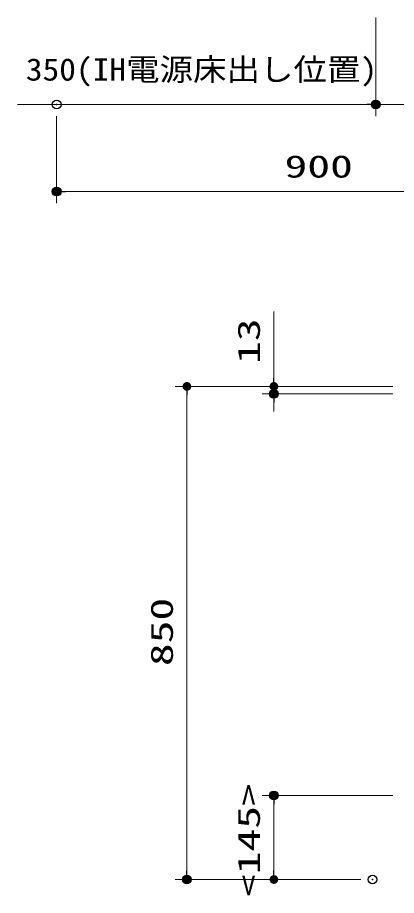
# Model space of a CAD drawing. Units: millimetres, scale not verified. Extents: x -9797 to 9797, y -4555 to 4555.
# Drawn here: x -3251 to -2598, y -1888 to -375 of the extents above; entities that cross this region are included whole.
import ezdxf
from ezdxf.enums import TextEntityAlignment as Align

# ---------------------------------------------------------------- set-up
doc = ezdxf.new("R2010")
doc.units = ezdxf.units.MM
doc.header["$LTSCALE"] = 30
doc.header["$PDMODE"] = 32
doc.header["$PDSIZE"] = 15
for name, color, linetype, lineweight in [('0-2_寸法ﾚｲﾔｰ', 30, 'Continuous', 13), ('0-3_0', 7, 'Continuous', 25), ('0-4_DEFPOINTS', 7, 'Continuous', 25)]:
    doc.layers.add(name, color=color, linetype=linetype, lineweight=lineweight)
doc.styles.add('ＭＳ ゴシック', font='')
doc.styles.get('ＭＳ ゴシック').set_extended_font_data('MS Gothic')

# ---------------------------------------------------------------- blocks, each defined once
blk = doc.blocks.new('_DOT')
at = {"layer": '0-3_0', "color": 30}
blk.add_line((-15, 0), (-30, 0), dxfattribs=at)
for points in [[(0, 0), (-15, 0), (-14.88, 1.88)], [(0, 0), (-14.88, -1.88), (-15, 0)], [(0, 0), (-14.88, 1.88), (-14.53, 3.73)], [(0, 0), (-14.53, -3.73), (-14.88, -1.88)], [(0, 0), (-14.53, 3.73), (-13.95, 5.52)], [(0, 0), (-13.95, -5.52), (-14.53, -3.73)], [(0, 0), (-13.95, 5.52), (-13.14, 7.23)], [(0, 0), (-13.14, -7.23), (-13.95, -5.52)], [(0, 0), (-13.14, 7.23), (-12.14, 8.82)], [(0, 0), (-12.14, -8.82), (-13.14, -7.23)], [(0, 0), (-12.14, 8.82), (-10.93, 10.27)], [(0, 0), (-10.93, -10.27), (-12.14, -8.82)], [(0, 0), (-10.93, 10.27), (-9.56, 11.56)], [(0, 0), (-9.56, -11.56), (-10.93, -10.27)], [(0, 0), (-9.56, 11.56), (-8.04, 12.66)], [(0, 0), (-8.04, -12.66), (-9.56, -11.56)], [(0, 0), (-8.04, 12.66), (-6.39, 13.57)], [(0, 0), (-6.39, -13.57), (-8.04, -12.66)], [(0, 0), (-6.39, 13.57), (-4.64, 14.27)], [(0, 0), (-4.64, -14.27), (-6.39, -13.57)], [(0, 0), (-4.64, 14.27), (-2.81, 14.73)], [(0, 0), (-2.81, -14.73), (-4.64, -14.27)], [(0, 0), (-2.81, 14.73), (-0.94, 14.97)], [(0, 0), (-0.94, -14.97), (-2.81, -14.73)], [(0, 0), (-0.94, 14.97), (0.94, 14.97)], [(0, 0), (0.94, -14.97), (-0.94, -14.97)], [(0, 0), (0.94, 14.97), (2.81, 14.73)], [(0, 0), (2.81, 14.73), (4.64, 14.27)], [(0, 0), (4.64, 14.27), (6.39, 13.57)], [(0, 0), (6.39, 13.57), (8.04, 12.66)], [(0, 0), (8.04, 12.66), (9.56, 11.56)], [(0, 0), (9.56, 11.56), (10.93, 10.27)], [(0, 0), (10.93, 10.27), (12.14, 8.82)], [(0, 0), (12.14, 8.82), (13.14, 7.23)], [(0, 0), (13.14, 7.23), (13.95, 5.52)], [(0, 0), (13.95, 5.52), (14.53, 3.73)], [(0, 0), (14.53, 3.73), (14.88, 1.88)], [(0, 0), (14.88, 1.88), (15, 0)], [(0, 0), (2.81, -14.73), (0.94, -14.97)], [(0, 0), (4.64, -14.27), (2.81, -14.73)], [(0, 0), (6.39, -13.57), (4.64, -14.27)], [(0, 0), (8.04, -12.66), (6.39, -13.57)], [(0, 0), (9.56, -11.56), (8.04, -12.66)], [(0, 0), (10.93, -10.27), (9.56, -11.56)], [(0, 0), (12.14, -8.82), (10.93, -10.27)], [(0, 0), (13.14, -7.23), (12.14, -8.82)], [(0, 0), (13.95, -5.52), (13.14, -7.23)], [(0, 0), (14.53, -3.73), (13.95, -5.52)], [(0, 0), (14.88, -1.88), (14.53, -3.73)], [(0, 0), (15, 0), (14.88, -1.88)]]:
    blk.add_solid(points, dxfattribs=at)

msp = doc.modelspace()

# ---------------------------------------------------------------- linework, layer by layer
at = {"layer": '0-2_寸法ﾚｲﾔｰ'}
for p, q in [((-2633.92, -375.14), (-2633.92, -545.14)), ((-2633.92, -525.14), (-3251.35, -525.14)), ((-2648.92, -525.14), (-2663.92, -525.14)), ((-2283.92, -525.14), (-2633.92, -525.14)), ((-3183.92, -545.14), (-3183.92, -695.14)), ((-2298.92, -675.14), (-3168.92, -675.14)), ((-2809.37, -1010.93), (-2809.37, -881.88)), ((-2809.37, -995.93), (-2809.37, -980.93)), ((-2604.37, -1010.93), (-2979.37, -1010.93)), ((-2604.37, -1010.93), (-2829.37, -1010.93)), ((-2809.37, -1010.93), (-2809.37, -1023.93)), ((-2959.37, -1025.93), (-2959.37, -1845.93)), ((-2604.37, -1023.93), (-2829.37, -1023.93)), ((-2809.37, -1038.93), (-2809.37, -1053.93)), ((-2604.37, -1715.93), (-2829.37, -1715.93)), ((-2809.37, -1845.93), (-2809.37, -1730.93)), ((-2659.37, -1860.93), (-2979.37, -1860.93)), ((-2659.37, -1860.93), (-2829.37, -1860.93))]:
    msp.add_line(p, q, dxfattribs=at)
at = {"layer": '0-4_DEFPOINTS'}
for p in [(-3183.92, -525.14), (-2633.92, -525.14), (-3183.92, -675.14), (-2809.37, -1023.93), (-2809.37, -1715.93), (-2959.37, -1860.93), (-2639.37, -1860.93)]:
    msp.add_point(p, dxfattribs=at)

# ---------------------------------------------------------------- block references
at = {"layer": '0-2_寸法ﾚｲﾔｰ', "xscale": 0.5, "yscale": 0.5}
msp.add_blockref('_DOT', (-2633.92, -525.14), dxfattribs=at)
for p, rotation in [((-3183.92, -675.14), 180), ((-2809.37, -1010.93), 270), ((-2959.37, -1010.93), 90), ((-2809.37, -1023.93), 90), ((-2809.37, -1715.93), 90), ((-2959.37, -1860.93), 270), ((-2809.37, -1860.93), 270)]:
    msp.add_blockref('_DOT', p, dxfattribs=dict(at, rotation=rotation))

# ---------------------------------------------------------------- texts
at = {"layer": '0-2_寸法ﾚｲﾔｰ', "style": 'ＭＳ ゴシック'}
for s, height, width, p in [('350(IH電源床出し位置)', 38.48, 1.1, (-3237.06, -495.39)), ('900', 38.49, 1.5, (-2791.06, -662.54))]:
    msp.add_text(s, height=height, dxfattribs=dict(at, width=width)).set_placement(p, align=Align.BOTTOM_LEFT)
at = {"layer": '0-2_寸法ﾚｲﾔｰ', "style": 'ＭＳ ゴシック', "width": 1.5}
for s, p in [('13', (-2821.97, -972.36)), ('850', (-2971.97, -1493.07)), ('<145>', (-2821.97, -1891.28))]:
    msp.add_text(s, height=38.49, rotation=90, dxfattribs=at).set_placement(p, align=Align.BOTTOM_LEFT)

doc.saveas('drawing.dxf')
